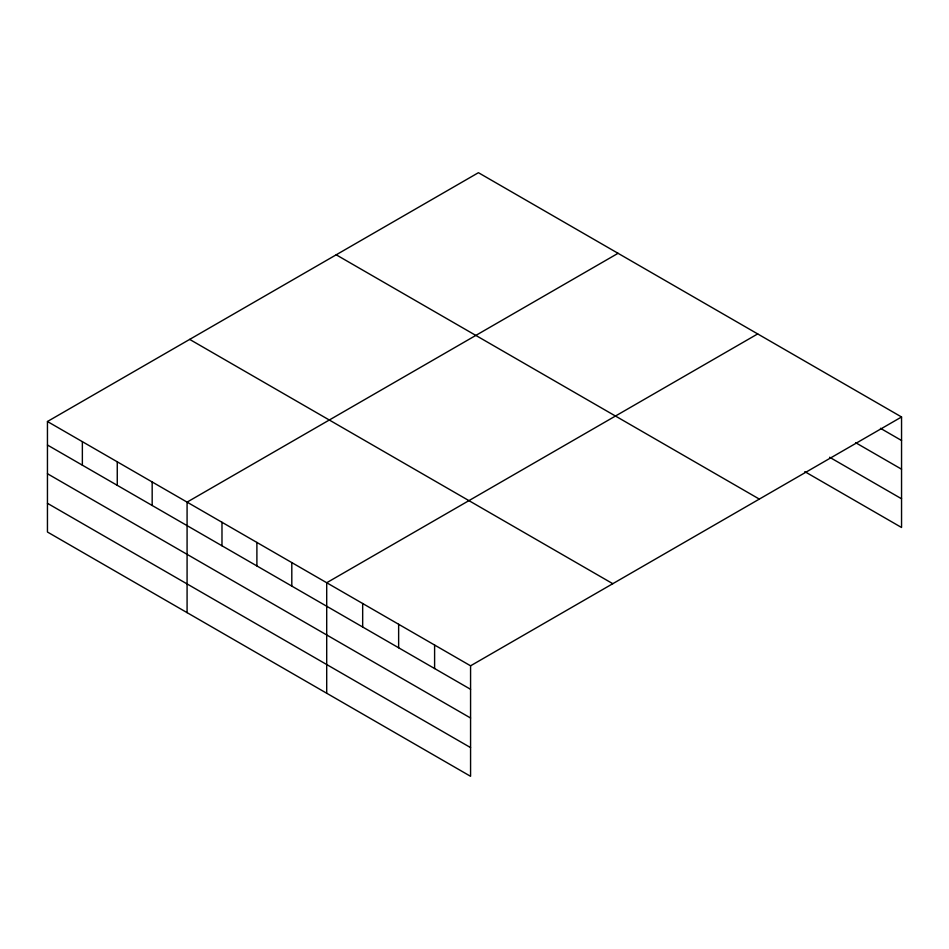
<?xml version="1.0" encoding="UTF-8"?>
<svg xmlns="http://www.w3.org/2000/svg" width="949" height="949" viewBox="0 0 949 949"><rect width="100%" height="100%" fill="white"/><g stroke="black" fill="none" stroke-linecap="round" stroke-linejoin="round"><path stroke-width="1.42" d="M47.45 421.51L470.574 665.807L470.574 776.306L47.45 532.021L47.45 421.51L478.426 172.694L901.55 416.979L901.55 527.49L804.811 471.641M618.06 253.3L187.083 502.128L187.083 612.639M757.693 333.918L326.705 582.745L326.705 693.256M470.574 665.807L901.55 416.979M880.47 428.307L901.55 440.49M855.666 442.709L901.55 469.197M829.616 457.252L901.55 498.771M336.207 254.807L759.33 499.091M189.67 339.398L612.793 583.694M47.45 445.022L470.574 689.306M47.45 473.729L470.574 718.013M47.45 503.314L470.574 747.598M434.606 645.035L434.606 668.547M398.639 624.276L398.639 647.776M362.672 603.505L362.672 627.016M291.806 562.591L291.806 586.102M256.894 542.437L256.894 565.948M221.983 522.282L221.983 545.794M152.172 481.973L152.172 505.485M117.261 461.819L117.261 485.33M82.361 441.665L82.361 465.176"/></g></svg>
